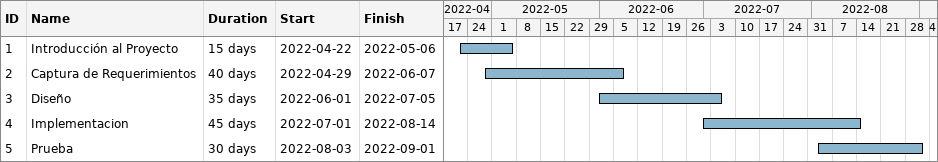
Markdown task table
| ID | Task | Duration | Start | Finish |
|---|---|---|---|---|
| 1 | Introducción al Proyecto | 15d | 2022-04-22 | 2022-05-06 |
| 2 | Captura de Requerimientos | 40d | 2022-04-29 | 2022-06-07 |
| 3 | Diseño | 35d | 2022-06-01 | 2022-07-05 |
| 4 | Implementacion | 45d | 2022-07-01 | 2022-08-14 |
| 5 | Prueba | 30d | 2022-08-03 | 2022-09-01 |
